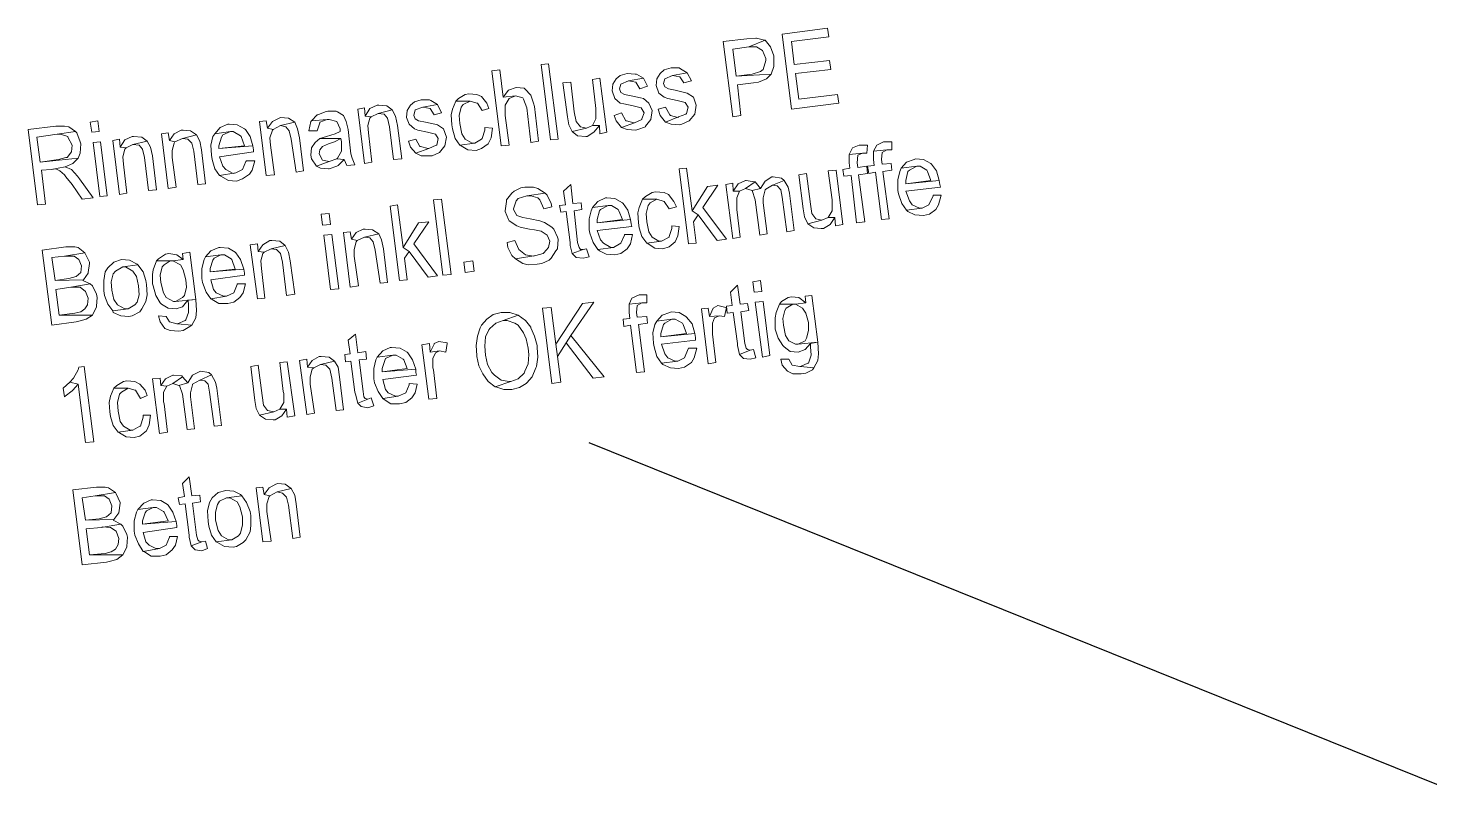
# Model space of a CAD drawing. Header units: metres. Extents: x 2713732.4 to 2713757.2, y 1226081.6 to 1226111.3.
# Drawn here: x 2713732.388 to 2713734.638, y 1226103.223 to 1226104.472 of the extents above; entities that cross this region are included whole.
import ezdxf

# ---------------------------------------------------------------- set-up
doc = ezdxf.new("R2010")
doc.units = ezdxf.units.M
doc.layers.add('einlagen_boden_erstes_og', color=7, linetype='Continuous', true_color=0x000000)

msp = doc.modelspace()

# ---------------------------------------------------------------- linework, layer by layer
at = {"layer": 'einlagen_boden_erstes_og', "color": 7, "linetype": 'Continuous', "lineweight": 25, "extrusion": (0.000477202, 0.001815, 0.999998)}
msp.add_line((2713734.7374, 1226103.2226, -0.1778), (2713733.2889, 1226103.807, -0.1781), dxfattribs=at)
at = {"layer": 'einlagen_boden_erstes_og', "color": 7, "lineweight": 0}
for points in [[(2713733.671, 1226104.4724), (2713733.5982, 1226104.4626), (2713733.6135, 1226104.342), (2713733.6895, 1226104.3518), (2713733.6873, 1226104.3659), (2713733.6254, 1226104.3583), (2713733.62, 1226104.3996), (2713733.6765, 1226104.4061), (2713733.6743, 1226104.4203), (2713733.6178, 1226104.4137), (2713733.6135, 1226104.4507), (2713733.6732, 1226104.4583)], [(2713733.5418, 1226104.455), (2713733.5037, 1226104.4507), (2713733.519, 1226104.3301), (2713733.532, 1226104.3323), (2713733.5266, 1226104.3812), (2713733.5526, 1226104.3844), (2713733.5602, 1226104.3855), (2713733.5733, 1226104.3909), (2713733.5809, 1226104.3985), (2713733.5244, 1226104.3953), (2713733.519, 1226104.4387), (2713733.545, 1226104.442), (2713733.5711, 1226104.4528), (2713733.57, 1226104.4528), (2713733.557, 1226104.4561), (2713733.5559, 1226104.4561)], [(2713733.5711, 1226104.4528), (2713733.545, 1226104.442), (2713733.557, 1226104.442), (2713733.5667, 1226104.4366), (2713733.5722, 1226104.4235), (2713733.5722, 1226104.4203), (2713733.5678, 1226104.4061), (2713733.5635, 1226104.4029), (2713733.5505, 1226104.3985), (2713733.5244, 1226104.3953), (2713733.5809, 1226104.3985), (2713733.5852, 1226104.4105), (2713733.5852, 1226104.4257), (2713733.5852, 1226104.4279), (2713733.5798, 1226104.442), (2713733.5798, 1226104.442)], [(2713733.2268, 1226104.2932), (2713733.2115, 1226104.4137), (2713733.2235, 1226104.4148), (2713733.2387, 1226104.2943), (2713733.2268, 1226104.2932)], [(2713733.1453, 1226104.4051), (2713733.1323, 1226104.404), (2713733.1475, 1226104.2834), (2713733.1605, 1226104.2845), (2713733.154, 1226104.3323), (2713733.154, 1226104.3334), (2713733.154, 1226104.3486), (2713733.1605, 1226104.3594), (2713733.1703, 1226104.3638), (2713733.1507, 1226104.3616)], [(2713733.306, 1226104.392), (2713733.2941, 1226104.3898), (2713733.2995, 1226104.3431), (2713733.2995, 1226104.341), (2713733.2995, 1226104.3268), (2713733.2941, 1226104.316), (2713733.305, 1226104.316), (2713733.306, 1226104.3029), (2713733.3169, 1226104.3051)], [(2713733.3495, 1226104.3996), (2713733.3386, 1226104.3964), (2713733.3321, 1226104.3909), (2713733.3267, 1226104.3822), (2713733.3256, 1226104.3714), (2713733.3299, 1226104.3594), (2713733.3386, 1226104.3518), (2713733.3441, 1226104.3507), (2713733.3593, 1226104.3475), (2713733.3593, 1226104.3475), (2713733.3723, 1226104.3442), (2713733.3767, 1226104.3366), (2713733.3734, 1226104.3268), (2713733.3734, 1226104.3258), (2713733.3614, 1226104.3203), (2713733.3408, 1226104.3127), (2713733.3495, 1226104.3095), (2713733.3636, 1226104.3084), (2713733.3669, 1226104.3095), (2713733.3788, 1226104.3138), (2713733.3788, 1226104.3149), (2713733.3875, 1226104.3258), (2713733.3897, 1226104.3399), (2713733.3843, 1226104.3518), (2713733.3756, 1226104.3594), (2713733.3712, 1226104.3605), (2713733.356, 1226104.3638), (2713733.3452, 1226104.3659), (2713733.3397, 1226104.3692), (2713733.3376, 1226104.3746), (2713733.3397, 1226104.3822), (2713733.3397, 1226104.3822), (2713733.3517, 1226104.3877), (2713733.3756, 1226104.392), (2713733.3647, 1226104.3985), (2713733.3625, 1226104.3985)], [(2713733.3756, 1226104.392), (2713733.3517, 1226104.3877), (2713733.3636, 1226104.3855), (2713733.3701, 1226104.3746), (2713733.3821, 1226104.379)], [(2713733.4201, 1226104.4083), (2713733.4092, 1226104.4051), (2713733.4027, 1226104.3996), (2713733.3973, 1226104.3909), (2713733.3962, 1226104.3801), (2713733.4006, 1226104.3681), (2713733.4092, 1226104.3616), (2713733.4147, 1226104.3594), (2713733.4299, 1226104.3562), (2713733.4299, 1226104.3562), (2713733.4429, 1226104.3529), (2713733.4473, 1226104.3453), (2713733.4451, 1226104.3355), (2713733.444, 1226104.3344), (2713733.4321, 1226104.3301), (2713733.4114, 1226104.3214), (2713733.4201, 1226104.3182), (2713733.4342, 1226104.3171), (2713733.4375, 1226104.3182), (2713733.4494, 1226104.3236), (2713733.4494, 1226104.3236), (2713733.4581, 1226104.3344), (2713733.4603, 1226104.3486), (2713733.4559, 1226104.3616), (2713733.4462, 1226104.3681), (2713733.4418, 1226104.3692), (2713733.4266, 1226104.3725), (2713733.4158, 1226104.3746), (2713733.4103, 1226104.3779), (2713733.4082, 1226104.3833), (2713733.4103, 1226104.3909), (2713733.4103, 1226104.3909), (2713733.4223, 1226104.3964), (2713733.4462, 1226104.4007), (2713733.4353, 1226104.4072), (2713733.4331, 1226104.4083)], [(2713733.4462, 1226104.4007), (2713733.4223, 1226104.3964), (2713733.4342, 1226104.3942), (2713733.4407, 1226104.3844), (2713733.4527, 1226104.3877)], [(2713733.1714, 1226104.3768), (2713733.1594, 1226104.3725), (2713733.1507, 1226104.3616), (2713733.1703, 1226104.3638), (2713733.1822, 1226104.3605), (2713733.1833, 1226104.3583), (2713733.1887, 1226104.3442), (2713733.1953, 1226104.2888), (2713733.2072, 1226104.291), (2713733.2007, 1226104.3464), (2713733.1996, 1226104.3518), (2713733.1953, 1226104.3649), (2713733.1855, 1226104.3746), (2713733.1844, 1226104.3757)], [(2713733.2593, 1226104.3855), (2713733.2463, 1226104.3844), (2713733.2539, 1226104.3301), (2713733.2561, 1226104.3171), (2713733.2615, 1226104.3062), (2713733.2843, 1226104.3116), (2713733.2745, 1226104.3138), (2713733.268, 1226104.3225), (2713733.268, 1226104.3225), (2713733.2648, 1226104.3377)], [(2713732.9509, 1226104.3486), (2713732.9487, 1226104.3486), (2713732.9367, 1226104.3431), (2713732.9291, 1226104.3312), (2713732.9389, 1226104.3301), (2713732.9498, 1226104.3355), (2713732.9726, 1226104.341), (2713732.9639, 1226104.3475)], [(2713733.0193, 1226104.3573), (2713733.0084, 1226104.354), (2713733.0019, 1226104.3486), (2713732.9965, 1226104.3399), (2713732.9954, 1226104.329), (2713732.9997, 1226104.3182), (2713733.0084, 1226104.3105), (2713733.0139, 1226104.3084), (2713733.0291, 1226104.3051), (2713733.0291, 1226104.3051), (2713733.0421, 1226104.3019), (2713733.0464, 1226104.2953), (2713733.0443, 1226104.2845), (2713733.0432, 1226104.2845), (2713733.0312, 1226104.279), (2713733.0106, 1226104.2714), (2713733.0193, 1226104.2671), (2713733.0334, 1226104.2671), (2713733.0367, 1226104.2671), (2713733.0486, 1226104.2725), (2713733.0486, 1226104.2725), (2713733.0573, 1226104.2834), (2713733.0595, 1226104.2975), (2713733.0551, 1226104.3105), (2713733.0454, 1226104.3171), (2713733.041, 1226104.3182), (2713733.0258, 1226104.3214), (2713733.0149, 1226104.3236), (2713733.0095, 1226104.3268), (2713733.0073, 1226104.3323), (2713733.0095, 1226104.341), (2713733.0095, 1226104.341), (2713733.0215, 1226104.3453), (2713733.0454, 1226104.3497), (2713733.0345, 1226104.3562), (2713733.0323, 1226104.3573)], [(2713733.0454, 1226104.3497), (2713733.0215, 1226104.3453), (2713733.0334, 1226104.3431), (2713733.0399, 1226104.3334), (2713733.0519, 1226104.3366)], [(2713733.0747, 1226104.3551), (2713733.0693, 1226104.342), (2713733.0671, 1226104.3334), (2713733.0682, 1226104.3171), (2713733.0693, 1226104.3105), (2713733.0736, 1226104.2953), (2713733.0812, 1226104.2845), (2713733.1051, 1226104.2877), (2713733.1008, 1226104.2877), (2713733.0899, 1226104.2943), (2713733.0845, 1226104.3029), (2713733.0812, 1226104.3192), (2713733.0801, 1226104.3323), (2713733.0834, 1226104.3453), (2713733.0866, 1226104.3497), (2713733.0975, 1226104.3551)], [(2713733.0953, 1226104.367), (2713733.0899, 1226104.3659), (2713733.079, 1226104.3594), (2713733.0747, 1226104.3551), (2713733.0975, 1226104.3551), (2713733.1084, 1226104.3518), (2713733.1094, 1226104.3518), (2713733.117, 1226104.3399), (2713733.1279, 1226104.3431), (2713733.1246, 1226104.3518), (2713733.116, 1226104.3627), (2713733.1084, 1226104.3659)], [(2713732.7933, 1226104.329), (2713732.7912, 1226104.3279), (2713732.7803, 1226104.3225), (2713732.7727, 1226104.3116), (2713732.7814, 1226104.3095), (2713732.7933, 1226104.316), (2713732.8162, 1226104.3214), (2713732.8064, 1226104.3279)], [(2713732.8433, 1226104.3236), (2713732.8422, 1226104.3225), (2713732.839, 1226104.3073), (2713732.852, 1226104.3073), (2713732.852, 1226104.3073), (2713732.8563, 1226104.3203), (2713732.8563, 1226104.3214), (2713732.8683, 1226104.3258)], [(2713732.8694, 1226104.3388), (2713732.865, 1226104.3377), (2713732.8531, 1226104.3334), (2713732.852, 1226104.3334), (2713732.8433, 1226104.3236), (2713732.8683, 1226104.3258), (2713732.8716, 1226104.3258), (2713732.8835, 1226104.3225), (2713732.8889, 1226104.3105), (2713732.8889, 1226104.3062), (2713732.8813, 1226104.3029), (2713732.8672, 1226104.2986), (2713732.8563, 1226104.2953), (2713732.89, 1226104.2953), (2713732.8911, 1226104.2899), (2713732.8911, 1226104.2747), (2713732.8846, 1226104.2638), (2713732.8835, 1226104.2628), (2713732.8955, 1226104.2617), (2713732.8998, 1226104.2519), (2713732.9128, 1226104.253), (2713732.9085, 1226104.2638), (2713732.9063, 1226104.2704), (2713732.9041, 1226104.2899), (2713732.902, 1226104.3095), (2713732.8987, 1226104.3225), (2713732.8944, 1226104.3323), (2713732.8846, 1226104.3377), (2713732.8824, 1226104.3388)], [(2713732.928, 1226104.3442), (2713732.9172, 1226104.342), (2713732.928, 1226104.2552), (2713732.94, 1226104.2573), (2713732.9346, 1226104.304), (2713732.9335, 1226104.316), (2713732.9367, 1226104.3279), (2713732.9389, 1226104.3301), (2713732.9291, 1226104.3312)], [(2713732.9726, 1226104.341), (2713732.9498, 1226104.3355), (2713732.9595, 1226104.3344), (2713732.965, 1226104.3279), (2713732.9682, 1226104.3138), (2713732.9747, 1226104.2617), (2713732.9878, 1226104.2628), (2713732.9813, 1226104.316), (2713732.978, 1226104.3312)], [(2713733.3408, 1226104.3366), (2713733.3289, 1226104.3323), (2713733.3321, 1226104.3236), (2713733.3408, 1226104.3127), (2713733.3614, 1226104.3203), (2713733.3604, 1226104.3203), (2713733.3484, 1226104.3236), (2713733.3473, 1226104.3236)], [(2713733.4114, 1226104.3453), (2713733.3995, 1226104.342), (2713733.4027, 1226104.3323), (2713733.4114, 1226104.3214), (2713733.4321, 1226104.3301), (2713733.431, 1226104.329), (2713733.419, 1226104.3323), (2713733.4179, 1226104.3334)], [(2713732.4327, 1226104.3149), (2713732.3882, 1226104.3095), (2713732.4034, 1226104.1889), (2713732.4164, 1226104.19), (2713732.4099, 1226104.2443), (2713732.4251, 1226104.2454), (2713732.4479, 1226104.2497), (2713732.4599, 1226104.2552), (2713732.4686, 1226104.2638), (2713732.4077, 1226104.2573), (2713732.4023, 1226104.2975), (2713732.4349, 1226104.3019), (2713732.4642, 1226104.3062), (2713732.4534, 1226104.3138), (2713732.4468, 1226104.3149)], [(2713732.4642, 1226104.3062), (2713732.4349, 1226104.3019), (2713732.4403, 1226104.3019), (2713732.4523, 1226104.2986), (2713732.4523, 1226104.2975), (2713732.4588, 1226104.2845), (2713732.4577, 1226104.2736), (2713732.4512, 1226104.2649), (2713732.449, 1226104.2649), (2713732.4371, 1226104.2617), (2713732.4077, 1226104.2573), (2713732.4686, 1226104.2638), (2713732.4718, 1226104.2714), (2713732.4729, 1226104.2867), (2713732.4718, 1226104.2899), (2713732.4664, 1226104.304)], [(2713732.5001, 1226104.3236), (2713732.4881, 1226104.3214), (2713732.4903, 1226104.3051), (2713732.5022, 1226104.3062)], [(2713732.613, 1226104.304), (2713732.6022, 1226104.3029), (2713732.613, 1226104.215), (2713732.6261, 1226104.2171), (2713732.6195, 1226104.2649), (2713732.6195, 1226104.2758), (2713732.6228, 1226104.2877), (2713732.6239, 1226104.2899), (2713732.6152, 1226104.2921)], [(2713732.6369, 1226104.3084), (2713732.6337, 1226104.3084), (2713732.6228, 1226104.3029), (2713732.6152, 1226104.2921), (2713732.6239, 1226104.2899), (2713732.6358, 1226104.2953), (2713732.6587, 1226104.3008), (2713732.6489, 1226104.3073)], [(2713732.688, 1226104.3029), (2713732.6847, 1226104.2986), (2713732.6815, 1226104.2845), (2713732.6826, 1226104.2682), (2713732.6836, 1226104.2617), (2713732.688, 1226104.2465), (2713732.6956, 1226104.2356), (2713732.7217, 1226104.2399), (2713732.7173, 1226104.2389), (2713732.7054, 1226104.2454), (2713732.701, 1226104.2508), (2713732.6956, 1226104.266), (2713732.7499, 1226104.2736), (2713732.7499, 1226104.2769), (2713732.7488, 1226104.2834), (2713732.6945, 1226104.279), (2713732.6945, 1226104.2834), (2713732.6988, 1226104.2975), (2713732.701, 1226104.3008), (2713732.713, 1226104.3062)], [(2713732.7108, 1226104.3182), (2713732.7086, 1226104.3182), (2713732.6967, 1226104.3127), (2713732.688, 1226104.3029), (2713732.713, 1226104.3062), (2713732.7173, 1226104.3062), (2713732.7293, 1226104.2997), (2713732.7303, 1226104.2986), (2713732.7358, 1226104.2834), (2713732.6945, 1226104.279), (2713732.7488, 1226104.2834), (2713732.7445, 1226104.2986), (2713732.7369, 1226104.3095), (2713732.7358, 1226104.3105), (2713732.7238, 1226104.3171)], [(2713732.7705, 1226104.3236), (2713732.7597, 1226104.3225), (2713732.7705, 1226104.2356), (2713732.7836, 1226104.2367), (2713732.7771, 1226104.2845), (2713732.776, 1226104.2964), (2713732.7803, 1226104.3084), (2713732.7814, 1226104.3095), (2713732.7727, 1226104.3116)], [(2713732.8162, 1226104.3214), (2713732.7933, 1226104.316), (2713732.802, 1226104.3138), (2713732.8075, 1226104.3073), (2713732.8107, 1226104.2943), (2713732.8183, 1226104.241), (2713732.8303, 1226104.2432), (2713732.8238, 1226104.2964), (2713732.8205, 1226104.3105)], [(2713733.1214, 1226104.3127), (2713733.1214, 1226104.3084), (2713733.117, 1226104.2953), (2713733.116, 1226104.2943), (2713733.1051, 1226104.2877), (2713733.0812, 1226104.2845), (2713733.0834, 1226104.2834), (2713733.0942, 1226104.2769), (2713733.1073, 1226104.2758), (2713733.116, 1226104.279), (2713733.1268, 1226104.2867), (2713733.1312, 1226104.2964), (2713733.1333, 1226104.3116)], [(2713733.2941, 1226104.316), (2713733.2843, 1226104.3116), (2713733.2615, 1226104.3062), (2713733.2702, 1226104.2997), (2713733.2832, 1226104.2986), (2713733.2854, 1226104.2986), (2713733.2963, 1226104.3051), (2713733.305, 1226104.316)], [(2713732.5044, 1226104.2899), (2713732.4925, 1226104.2888), (2713732.5033, 1226104.2019), (2713732.5153, 1226104.203)], [(2713732.5348, 1226104.2943), (2713732.524, 1226104.2921), (2713732.5348, 1226104.2052), (2713732.5468, 1226104.2074), (2713732.5413, 1226104.2541), (2713732.5403, 1226104.266), (2713732.5435, 1226104.278), (2713732.5457, 1226104.2801), (2713732.5359, 1226104.2812)], [(2713732.5576, 1226104.2986), (2713732.5555, 1226104.2986), (2713732.5435, 1226104.2932), (2713732.5359, 1226104.2812), (2713732.5457, 1226104.2801), (2713732.5565, 1226104.2856), (2713732.5794, 1226104.291), (2713732.5707, 1226104.2975)], [(2713732.5794, 1226104.291), (2713732.5565, 1226104.2856), (2713732.5663, 1226104.2845), (2713732.5718, 1226104.278), (2713732.575, 1226104.2649), (2713732.5815, 1226104.2117), (2713732.5946, 1226104.2128), (2713732.588, 1226104.2671), (2713732.5848, 1226104.2812)], [(2713732.6587, 1226104.3008), (2713732.6358, 1226104.2953), (2713732.6445, 1226104.2943), (2713732.651, 1226104.2877), (2713732.6543, 1226104.2747), (2713732.6608, 1226104.2215), (2713732.6728, 1226104.2226), (2713732.6663, 1226104.2769), (2713732.6641, 1226104.291)], [(2713732.8563, 1226104.2953), (2713732.8487, 1226104.2888), (2713732.8433, 1226104.2801), (2713732.8422, 1226104.2682), (2713732.8433, 1226104.2628), (2713732.8509, 1226104.2508), (2713732.8716, 1226104.2584), (2713732.8607, 1226104.2606), (2713732.8553, 1226104.2704), (2713732.8563, 1226104.2769), (2713732.8607, 1226104.2823), (2713732.8705, 1226104.2867), (2713732.8802, 1226104.2899), (2713732.89, 1226104.2953)], [(2713733.0106, 1226104.2943), (2713732.9986, 1226104.291), (2713733.0019, 1226104.2812), (2713733.0106, 1226104.2714), (2713733.0312, 1226104.279), (2713733.0301, 1226104.279), (2713733.0182, 1226104.2823), (2713733.0171, 1226104.2823)], [(2713733.7232, 1226104.2845), (2713733.7221, 1226104.2845), (2713733.7112, 1226104.2801), (2713733.7058, 1226104.2693), (2713733.7275, 1226104.2714), (2713733.734, 1226104.2714), (2713733.7351, 1226104.2845)], [(2713733.7623, 1226104.2899), (2713733.7612, 1226104.2899), (2713733.7503, 1226104.2845), (2713733.7449, 1226104.2747), (2713733.7666, 1226104.2769), (2713733.7742, 1226104.2769), (2713733.7742, 1226104.2899)], [(2713732.739, 1226104.2595), (2713732.7379, 1226104.2584), (2713732.7325, 1226104.2454), (2713732.7217, 1226104.2399), (2713732.6956, 1226104.2356), (2713732.6978, 1226104.2345), (2713732.7097, 1226104.228), (2713732.7227, 1226104.2269), (2713732.7325, 1226104.2302), (2713732.7434, 1226104.2378), (2713732.7477, 1226104.2443), (2713732.7521, 1226104.2595)], [(2713732.8835, 1226104.2628), (2713732.8716, 1226104.2584), (2713732.8509, 1226104.2508), (2713732.8574, 1226104.2475), (2713732.8705, 1226104.2465), (2713732.8716, 1226104.2465), (2713732.8835, 1226104.2508), (2713732.8857, 1226104.2519), (2713732.8955, 1226104.2617)], [(2713733.7058, 1226104.2693), (2713733.7058, 1226104.2562), (2713733.7069, 1226104.2475), (2713733.696, 1226104.2454), (2713733.6971, 1226104.2345), (2713733.709, 1226104.2356), (2713733.7177, 1226104.1596), (2713733.7308, 1226104.1617), (2713733.721, 1226104.2367), (2713733.7351, 1226104.2389), (2713733.734, 1226104.2508), (2713733.7199, 1226104.2486), (2713733.7188, 1226104.2562), (2713733.7199, 1226104.2682), (2713733.7275, 1226104.2714)], [(2713733.7449, 1226104.2747), (2713733.7449, 1226104.2617), (2713733.746, 1226104.2519), (2713733.7351, 1226104.2508), (2713733.7373, 1226104.2389), (2713733.7481, 1226104.241), (2713733.7579, 1226104.165), (2713733.7699, 1226104.1661), (2713733.7601, 1226104.2421), (2713733.7742, 1226104.2443), (2713733.7731, 1226104.2552), (2713733.759, 1226104.2541), (2713733.7579, 1226104.2617), (2713733.759, 1226104.2725), (2713733.7666, 1226104.2769)], [(2713733.8122, 1226104.2628), (2713733.8101, 1226104.2617), (2713733.7981, 1226104.2573), (2713733.7894, 1226104.2475), (2713733.8144, 1226104.2508), (2713733.8198, 1226104.2508), (2713733.8307, 1226104.2443), (2713733.8318, 1226104.2421), (2713733.8372, 1226104.228), (2713733.797, 1226104.2226), (2713733.8503, 1226104.228), (2713733.8459, 1226104.2432), (2713733.8383, 1226104.2541), (2713733.8372, 1226104.2552), (2713733.8253, 1226104.2617)], [(2713732.4479, 1226104.2497), (2713732.4251, 1226104.2454), (2713732.4327, 1226104.2465), (2713732.4392, 1226104.2432), (2713732.4468, 1226104.2367), (2713732.449, 1226104.2334), (2713732.4588, 1226104.2215), (2713732.4751, 1226104.1976), (2713732.4925, 1226104.1998), (2713732.4707, 1226104.2302), (2713732.4675, 1226104.2345), (2713732.4577, 1226104.2454)], [(2713733.4451, 1226104.2475), (2713733.4331, 1226104.2465), (2713733.4483, 1226104.1259), (2713733.4603, 1226104.127), (2713733.4559, 1226104.1617), (2713733.4636, 1226104.1726), (2713733.4538, 1226104.1791)], [(2713733.6374, 1226104.2389), (2713733.6254, 1226104.2367), (2713733.6319, 1226104.1824), (2713733.6341, 1226104.1693), (2713733.6395, 1226104.1585), (2713733.6623, 1226104.1639), (2713733.6526, 1226104.1661), (2713733.646, 1226104.1748), (2713733.646, 1226104.1748), (2713733.6439, 1226104.19)], [(2713733.6851, 1226104.2443), (2713733.6721, 1226104.2432), (2713733.6786, 1226104.1965), (2713733.6786, 1226104.1932), (2713733.6786, 1226104.1791), (2713733.6721, 1226104.1683), (2713733.683, 1226104.1683), (2713733.6841, 1226104.1552), (2713733.696, 1226104.1574)], [(2713733.7894, 1226104.2475), (2713733.7873, 1226104.2421), (2713733.784, 1226104.2291), (2713733.784, 1226104.2117), (2713733.7851, 1226104.2063), (2713733.7905, 1226104.1911), (2713733.7981, 1226104.1802), (2713733.8231, 1226104.1835), (2713733.8188, 1226104.1835), (2713733.8068, 1226104.1889), (2713733.8025, 1226104.1954), (2713733.797, 1226104.2106), (2713733.8524, 1226104.2171), (2713733.8513, 1226104.2215), (2713733.8503, 1226104.228), (2713733.797, 1226104.2226), (2713733.797, 1226104.228), (2713733.8003, 1226104.2421), (2713733.8025, 1226104.2443), (2713733.8144, 1226104.2508)], [(2713733.1855, 1226104.2171), (2713733.179, 1226104.216), (2713733.1681, 1226104.2106), (2713733.1648, 1226104.2074), (2713733.1561, 1226104.1965), (2713733.1561, 1226104.1943), (2713733.154, 1226104.1791), (2713733.154, 1226104.178), (2713733.1594, 1226104.165), (2713733.1605, 1226104.1628), (2713733.1724, 1226104.1552), (2713733.1779, 1226104.153), (2713733.1931, 1226104.1498), (2713733.2007, 1226104.1487), (2713733.2115, 1226104.1465), (2713733.2213, 1226104.14), (2713733.2257, 1226104.1302), (2713733.2235, 1226104.1205), (2713733.2159, 1226104.1118), (2713733.2148, 1226104.1107), (2713733.2029, 1226104.1074), (2713733.1703, 1226104.102), (2713733.1822, 1226104.0944), (2713733.1909, 1226104.0922), (2713733.205, 1226104.0933), (2713733.2126, 1226104.0944), (2713733.2246, 1226104.0998), (2713733.2278, 1226104.1031), (2713733.2354, 1226104.115), (2713733.2376, 1226104.1183), (2713733.2387, 1226104.1335), (2713733.2376, 1226104.1368), (2713733.2322, 1226104.1498), (2713733.2289, 1226104.153), (2713733.217, 1226104.1606), (2713733.2094, 1226104.1628), (2713733.1942, 1226104.1661), (2713733.1822, 1226104.1683), (2713733.1724, 1226104.1715), (2713733.167, 1226104.1813), (2713733.167, 1226104.1824), (2713733.1714, 1226104.1954), (2713733.1746, 1226104.1987), (2713733.1887, 1226104.203), (2713733.2181, 1226104.2074), (2713733.2061, 1226104.215), (2713733.1996, 1226104.2171)], [(2713733.2593, 1226104.2215), (2713733.2474, 1226104.2106), (2713733.2507, 1226104.1889), (2713733.2409, 1226104.1878), (2713733.243, 1226104.1769), (2713733.2517, 1226104.178), (2713733.2583, 1226104.1281), (2713733.2583, 1226104.1237), (2713733.2615, 1226104.1107), (2713733.2789, 1226104.1172), (2713733.2745, 1226104.1172), (2713733.2724, 1226104.1205), (2713733.2702, 1226104.1281), (2713733.2648, 1226104.1791), (2713733.2767, 1226104.1813), (2713733.2756, 1226104.1921), (2713733.2626, 1226104.1911)], [(2713733.4951, 1226104.2204), (2713733.4788, 1226104.2182), (2713733.4538, 1226104.1791), (2713733.4636, 1226104.1726), (2713733.494, 1226104.1313), (2713733.5092, 1226104.1335), (2713733.4712, 1226104.1845)], [(2713733.519, 1226104.2236), (2713733.5081, 1226104.2215), (2713733.519, 1226104.1346), (2713733.5309, 1226104.1368), (2713733.5255, 1226104.1813), (2713733.5255, 1226104.1845), (2713733.5255, 1226104.1998), (2713733.5298, 1226104.2106), (2713733.52, 1226104.2106)], [(2713733.5407, 1226104.228), (2713733.5396, 1226104.228), (2713733.5276, 1226104.2226), (2713733.52, 1226104.2106), (2713733.5298, 1226104.2106), (2713733.5396, 1226104.215), (2713733.5548, 1226104.2258), (2713733.5537, 1226104.2258)], [(2713733.5548, 1226104.2258), (2713733.5396, 1226104.215), (2713733.5505, 1226104.2117), (2713733.5635, 1226104.215)], [(2713733.5841, 1226104.2334), (2713733.582, 1226104.2334), (2713733.5711, 1226104.2269), (2713733.5635, 1226104.215), (2713733.5505, 1226104.2117), (2713733.5505, 1226104.2117), (2713733.5548, 1226104.1965), (2713733.5624, 1226104.14), (2713733.5743, 1226104.1422), (2713733.5678, 1226104.1921), (2713733.5678, 1226104.1998), (2713733.5711, 1226104.2128), (2713733.5722, 1226104.2139), (2713733.583, 1226104.2204), (2713733.6015, 1226104.228), (2713733.5972, 1226104.2313)], [(2713733.6015, 1226104.228), (2713733.583, 1226104.2204), (2713733.5906, 1226104.2193), (2713733.5961, 1226104.2128), (2713733.5982, 1226104.2008), (2713733.6058, 1226104.1454), (2713733.6178, 1226104.1476), (2713733.6102, 1226104.2074), (2713733.608, 1226104.2171)], [(2713732.9813, 1226104.1889), (2713732.9693, 1226104.1867), (2713732.9845, 1226104.0672), (2713732.9965, 1226104.0683), (2713732.9921, 1226104.1031), (2713732.9997, 1226104.1139), (2713732.99, 1226104.1205)], [(2713733.054, 1226104.0759), (2713733.0388, 1226104.1965), (2713733.0519, 1226104.1976), (2713733.0671, 1226104.077), (2713733.054, 1226104.0759)], [(2713733.2181, 1226104.2074), (2713733.1887, 1226104.203), (2713733.1953, 1226104.203), (2713733.2061, 1226104.1998), (2713733.2094, 1226104.1965), (2713733.2159, 1226104.1824), (2713733.2289, 1226104.1856), (2713733.2278, 1226104.1911), (2713733.2213, 1226104.2041)], [(2713733.3169, 1226104.1998), (2713733.3147, 1226104.1998), (2713733.3028, 1226104.1943), (2713733.2941, 1226104.1845), (2713733.3191, 1226104.1878), (2713733.3245, 1226104.1878), (2713733.3354, 1226104.1813), (2713733.3365, 1226104.1791), (2713733.3419, 1226104.165), (2713733.3017, 1226104.1596), (2713733.3549, 1226104.165), (2713733.3506, 1226104.1802), (2713733.343, 1226104.1911), (2713733.3419, 1226104.1921), (2713733.3299, 1226104.1987)], [(2713733.3745, 1226104.1976), (2713733.3691, 1226104.1845), (2713733.3669, 1226104.1759), (2713733.368, 1226104.1596), (2713733.3691, 1226104.152), (2713733.3734, 1226104.1378), (2713733.381, 1226104.127), (2713733.4049, 1226104.1302), (2713733.4006, 1226104.1302), (2713733.3897, 1226104.1368), (2713733.3843, 1226104.1454), (2713733.381, 1226104.1617), (2713733.3799, 1226104.1748), (2713733.3832, 1226104.1878), (2713733.3864, 1226104.1921), (2713733.3973, 1226104.1976)], [(2713733.3951, 1226104.2095), (2713733.3897, 1226104.2084), (2713733.3788, 1226104.2019), (2713733.3745, 1226104.1976), (2713733.3973, 1226104.1976), (2713733.4092, 1226104.1943), (2713733.4092, 1226104.1943), (2713733.4168, 1226104.1824), (2713733.4288, 1226104.1856), (2713733.4244, 1226104.1943), (2713733.4158, 1226104.2052), (2713733.4092, 1226104.2084)], [(2713733.8405, 1226104.2041), (2713733.8405, 1226104.203), (2713733.834, 1226104.1889), (2713733.8231, 1226104.1835), (2713733.7981, 1226104.1802), (2713733.8003, 1226104.178), (2713733.8111, 1226104.1726), (2713733.8253, 1226104.1715), (2713733.835, 1226104.1737), (2713733.8448, 1226104.1813), (2713733.8492, 1226104.1889), (2713733.8535, 1226104.2041)], [(2713732.8716, 1226104.1748), (2713732.8585, 1226104.1737), (2713732.8607, 1226104.1563), (2713732.8737, 1226104.1574)], [(2713733.2941, 1226104.1845), (2713733.2919, 1226104.1791), (2713733.2887, 1226104.1661), (2713733.2887, 1226104.1487), (2713733.2898, 1226104.1433), (2713733.2952, 1226104.1281), (2713733.3028, 1226104.1172), (2713733.3278, 1226104.1205), (2713733.3234, 1226104.1205), (2713733.3115, 1226104.127), (2713733.3071, 1226104.1324), (2713733.3017, 1226104.1476), (2713733.3571, 1226104.1541), (2713733.356, 1226104.1585), (2713733.3549, 1226104.165), (2713733.3017, 1226104.1596), (2713733.3017, 1226104.165), (2713733.305, 1226104.1791), (2713733.3071, 1226104.1813), (2713733.3191, 1226104.1878)], [(2713733.6721, 1226104.1683), (2713733.6623, 1226104.1639), (2713733.6395, 1226104.1585), (2713733.6493, 1226104.152), (2713733.6612, 1226104.1509), (2713733.6645, 1226104.1509), (2713733.6754, 1226104.1574), (2713733.683, 1226104.1683)], [(2713732.9052, 1226104.1454), (2713732.8944, 1226104.1444), (2713732.9052, 1226104.0564), (2713732.9183, 1226104.0585), (2713732.9117, 1226104.1063), (2713732.9117, 1226104.1172), (2713732.915, 1226104.1291), (2713732.9161, 1226104.1313), (2713732.9074, 1226104.1335)], [(2713732.9291, 1226104.1498), (2713732.9259, 1226104.1498), (2713732.915, 1226104.1444), (2713732.9074, 1226104.1335), (2713732.9161, 1226104.1313), (2713732.928, 1226104.1368), (2713732.9509, 1226104.1422), (2713732.9411, 1226104.1487)], [(2713733.0312, 1226104.1617), (2713733.0149, 1226104.1596), (2713732.99, 1226104.1205), (2713732.9997, 1226104.1139), (2713733.0301, 1226104.0727), (2713733.0454, 1226104.0748), (2713733.0073, 1226104.1259)], [(2713733.4212, 1226104.1552), (2713733.4212, 1226104.1509), (2713733.4168, 1226104.1378), (2713733.4168, 1226104.1368), (2713733.4049, 1226104.1302), (2713733.381, 1226104.127), (2713733.3832, 1226104.1259), (2713733.394, 1226104.1194), (2713733.4071, 1226104.1183), (2713733.4168, 1226104.1215), (2713733.4266, 1226104.1291), (2713733.431, 1226104.1389), (2713733.4331, 1226104.1541)], [(2713732.449, 1226104.1215), (2713732.411, 1226104.1161), (2713732.4262, 1226103.9955), (2713732.4653, 1226104.001), (2713732.4696, 1226104.0021), (2713732.4816, 1226104.0053), (2713732.4914, 1226104.0118), (2713732.4381, 1226104.0118), (2713732.4327, 1226104.0531), (2713732.4566, 1226104.0564), (2713732.4881, 1226104.0618), (2713732.4762, 1226104.0672), (2713732.4773, 1226104.0683), (2713732.4316, 1226104.0672), (2713732.4262, 1226104.1042), (2713732.4468, 1226104.1063), (2713732.4794, 1226104.1118), (2713732.4686, 1226104.1205), (2713732.4631, 1226104.1215)], [(2713732.7564, 1226104.1259), (2713732.7445, 1226104.1248), (2713732.7564, 1226104.0379), (2713732.7684, 1226104.039), (2713732.7629, 1226104.0868), (2713732.7618, 1226104.0987), (2713732.7651, 1226104.1107), (2713732.7673, 1226104.1129), (2713732.7575, 1226104.1139)], [(2713732.7792, 1226104.1313), (2713732.776, 1226104.1313), (2713732.7651, 1226104.1248), (2713732.7575, 1226104.1139), (2713732.7673, 1226104.1129), (2713732.7781, 1226104.1183), (2713732.801, 1226104.1237), (2713732.7923, 1226104.1302)], [(2713732.801, 1226104.1237), (2713732.7781, 1226104.1183), (2713732.7868, 1226104.1172), (2713732.7933, 1226104.1107), (2713732.7966, 1226104.0966), (2713732.8031, 1226104.0433), (2713732.8162, 1226104.0455), (2713732.8086, 1226104.0987), (2713732.8064, 1226104.1129)], [(2713732.8759, 1226104.1411), (2713732.8629, 1226104.14), (2713732.8737, 1226104.0531), (2713732.8868, 1226104.0542)], [(2713732.9509, 1226104.1422), (2713732.928, 1226104.1368), (2713732.9367, 1226104.1357), (2713732.9422, 1226104.1291), (2713732.9454, 1226104.1161), (2713732.953, 1226104.0629), (2713732.965, 1226104.064), (2713732.9585, 1226104.1183), (2713732.9552, 1226104.1324)], [(2713733.1692, 1226104.1313), (2713733.1572, 1226104.1281), (2713733.1583, 1226104.1205), (2713733.1648, 1226104.1074), (2713733.1703, 1226104.102), (2713733.2029, 1226104.1074), (2713733.1996, 1226104.1063), (2713733.1866, 1226104.1085), (2713733.1866, 1226104.1085), (2713733.1757, 1226104.1172), (2713733.1757, 1226104.1172)], [(2713733.3452, 1226104.1411), (2713733.3452, 1226104.14), (2713733.3397, 1226104.127), (2713733.3278, 1226104.1205), (2713733.3028, 1226104.1172), (2713733.305, 1226104.115), (2713733.3158, 1226104.1096), (2713733.3299, 1226104.1085), (2713733.3397, 1226104.1107), (2713733.3495, 1226104.1183), (2713733.3549, 1226104.1259), (2713733.3582, 1226104.1411)], [(2713732.4794, 1226104.1118), (2713732.4468, 1226104.1063), (2713732.4501, 1226104.1063), (2713732.462, 1226104.1063), (2713732.4696, 1226104.1009), (2713732.474, 1226104.0911), (2713732.4729, 1226104.0803), (2713732.4653, 1226104.0737), (2713732.4534, 1226104.0705), (2713732.4316, 1226104.0672), (2713732.4773, 1226104.0683), (2713732.4849, 1226104.0792), (2713732.4849, 1226104.0803), (2713732.487, 1226104.0944), (2713732.487, 1226104.0966), (2713732.4805, 1226104.1096)], [(2713732.5381, 1226104.1009), (2713732.5261, 1226104.0966), (2713732.5164, 1226104.0879), (2713732.512, 1226104.0814), (2713732.5098, 1226104.0672), (2713732.5098, 1226104.0509), (2713732.5109, 1226104.0433), (2713732.5164, 1226104.0292), (2713732.524, 1226104.0184), (2713732.5489, 1226104.0216), (2713732.5435, 1226104.0216), (2713732.5316, 1226104.0281), (2713732.5261, 1226104.0368), (2713732.5229, 1226104.052), (2713732.5218, 1226104.0651), (2713732.525, 1226104.0781), (2713732.5283, 1226104.0824), (2713732.5403, 1226104.089), (2713732.5642, 1226104.0922), (2713732.5631, 1226104.0933), (2713732.5511, 1226104.0998)], [(2713732.5946, 1226104.0987), (2713732.5891, 1226104.0846), (2713732.588, 1226104.077), (2713732.588, 1226104.0618), (2713732.5891, 1226104.0585), (2713732.5935, 1226104.0433), (2713732.6, 1226104.0314), (2713732.6022, 1226104.0292), (2713732.613, 1226104.0227), (2713732.6261, 1226104.0216), (2713732.6358, 1226104.0249), (2713732.6445, 1226104.0357), (2713732.6576, 1226104.0368), (2713732.625, 1226104.0336), (2713732.6217, 1226104.0336), (2713732.6098, 1226104.0401), (2713732.6054, 1226104.0477), (2713732.6011, 1226104.064), (2713732.6, 1226104.0759), (2713732.6033, 1226104.089), (2713732.6065, 1226104.0922), (2713732.6163, 1226104.0987)], [(2713732.6141, 1226104.1107), (2713732.6087, 1226104.1096), (2713732.5978, 1226104.102), (2713732.5946, 1226104.0987), (2713732.6163, 1226104.0987), (2713732.6206, 1226104.0987), (2713732.6369, 1226104.1009), (2713732.6272, 1226104.1085)], [(2713732.6478, 1226104.1129), (2713732.6358, 1226104.1107), (2713732.6369, 1226104.1009), (2713732.6206, 1226104.0987), (2713732.6326, 1226104.0922), (2713732.6369, 1226104.0846), (2713732.6413, 1226104.0683), (2713732.6424, 1226104.0564), (2713732.6391, 1226104.0433), (2713732.6358, 1226104.0401), (2713732.625, 1226104.0336), (2713732.6576, 1226104.0368)], [(2713732.6728, 1226104.1052), (2713732.6706, 1226104.1009), (2713732.6673, 1226104.0868), (2713732.6673, 1226104.0705), (2713732.6684, 1226104.064), (2713732.6739, 1226104.0488), (2713732.6815, 1226104.0379), (2713732.7064, 1226104.0422), (2713732.7021, 1226104.0422), (2713732.6902, 1226104.0477), (2713732.6858, 1226104.0531), (2713732.6815, 1226104.0683), (2713732.7358, 1226104.0759), (2713732.7358, 1226104.0792), (2713732.7347, 1226104.0857), (2713732.6804, 1226104.0814), (2713732.6804, 1226104.0868), (2713732.6847, 1226104.0998), (2713732.6869, 1226104.1031), (2713732.6978, 1226104.1085)], [(2713732.6967, 1226104.1205), (2713732.6945, 1226104.1205), (2713732.6815, 1226104.115), (2713732.6728, 1226104.1052), (2713732.6978, 1226104.1085), (2713732.7032, 1226104.1085), (2713732.7141, 1226104.102), (2713732.7151, 1226104.1009), (2713732.7206, 1226104.0857), (2713732.6804, 1226104.0814), (2713732.7347, 1226104.0857), (2713732.7293, 1226104.1009), (2713732.7217, 1226104.1118), (2713732.7206, 1226104.1129), (2713732.7097, 1226104.1194)], [(2713733.0899, 1226104.0803), (2713733.0877, 1226104.0966), (2713733.1018, 1226104.0987), (2713733.104, 1226104.0824), (2713733.0899, 1226104.0803)], [(2713733.2843, 1226104.1183), (2713733.2789, 1226104.1172), (2713733.2615, 1226104.1107), (2713733.268, 1226104.1042), (2713733.2789, 1226104.1031), (2713733.2887, 1226104.1052)], [(2713732.5642, 1226104.0922), (2713732.5403, 1226104.089), (2713732.5446, 1226104.089), (2713732.5565, 1226104.0824), (2713732.562, 1226104.0737), (2713732.5652, 1226104.0585), (2713732.5663, 1226104.0444), (2713732.5631, 1226104.0325), (2713732.5598, 1226104.0281), (2713732.5489, 1226104.0216), (2713732.524, 1226104.0184), (2713732.525, 1226104.0162), (2713732.537, 1226104.0107), (2713732.55, 1226104.0097), (2713732.5555, 1226104.0107), (2713732.5674, 1226104.0173), (2713732.5707, 1226104.0216), (2713732.5772, 1226104.0336), (2713732.5794, 1226104.0444), (2713732.5783, 1226104.0607), (2713732.5772, 1226104.0672), (2713732.5728, 1226104.0814)], [(2713732.4881, 1226104.0618), (2713732.4566, 1226104.0564), (2713732.4588, 1226104.0564), (2713732.4718, 1226104.0564), (2713732.4805, 1226104.0499), (2713732.4849, 1226104.039), (2713732.4838, 1226104.0281), (2713732.4794, 1226104.0216), (2713732.4729, 1226104.0173), (2713732.4631, 1226104.0151), (2713732.4381, 1226104.0118), (2713732.4914, 1226104.0118), (2713732.4979, 1226104.0249), (2713732.4979, 1226104.026), (2713732.499, 1226104.0401), (2713732.4979, 1226104.0455), (2713732.4914, 1226104.0585)], [(2713732.7238, 1226104.0618), (2713732.7238, 1226104.0607), (2713732.7184, 1226104.0477), (2713732.7064, 1226104.0422), (2713732.6815, 1226104.0379), (2713732.6836, 1226104.0368), (2713732.6945, 1226104.0303), (2713732.7086, 1226104.0303), (2713732.7184, 1226104.0325), (2713732.7282, 1226104.0401), (2713732.7336, 1226104.0477), (2713732.7369, 1226104.0618)], [(2713733.5266, 1226104.0596), (2713733.5157, 1226104.0488), (2713733.5179, 1226104.027), (2713733.5092, 1226104.026), (2713733.5103, 1226104.0151), (2713733.52, 1226104.0162), (2713733.5266, 1226103.9662), (2713733.5266, 1226103.963), (2713733.5298, 1226103.9488), (2713733.5472, 1226103.9553), (2713733.5428, 1226103.9564), (2713733.5407, 1226103.9586), (2713733.5385, 1226103.9662), (2713733.532, 1226104.0173), (2713733.545, 1226104.0194), (2713733.5428, 1226104.0303), (2713733.5309, 1226104.0292)], [(2713733.5635, 1226104.0672), (2713733.5515, 1226104.0651), (2713733.5537, 1226104.0488), (2713733.5657, 1226104.0499)], [(2713732.6576, 1226104.0368), (2713732.6445, 1226104.0357), (2713732.6456, 1226104.0303), (2713732.6456, 1226104.0162), (2713732.6413, 1226104.0042), (2713732.6402, 1226104.0031), (2713732.6282, 1226103.9977), (2713732.651, 1226103.9955), (2713732.6576, 1226104.0075), (2713732.6587, 1226104.0194)], [(2713733.2963, 1226104.0325), (2713733.2778, 1226104.0303), (2713733.2354, 1226103.9651), (2713733.2376, 1226103.9456), (2713733.2517, 1226103.9673), (2713733.2593, 1226103.9792)], [(2713733.3528, 1226104.0292), (2713733.3528, 1226104.0162), (2713733.3538, 1226104.0064), (2713733.343, 1226104.0053), (2713733.3441, 1226103.9934), (2713733.3549, 1226103.9955), (2713733.3647, 1226103.9195), (2713733.3777, 1226103.9206), (2713733.368, 1226103.9966), (2713733.3821, 1226103.9988), (2713733.381, 1226104.0097), (2713733.3658, 1226104.0086), (2713733.3647, 1226104.0162), (2713733.3658, 1226104.027), (2713733.3734, 1226104.0314)], [(2713733.3701, 1226104.0444), (2713733.3691, 1226104.0444), (2713733.3571, 1226104.039), (2713733.3528, 1226104.0292), (2713733.3734, 1226104.0314), (2713733.381, 1226104.0314), (2713733.381, 1226104.0444)], [(2713733.5678, 1226104.0336), (2713733.5548, 1226104.0325), (2713733.5667, 1226103.9445), (2713733.5787, 1226103.9467)], [(2713733.6135, 1226104.0412), (2713733.608, 1226104.0401), (2713733.5972, 1226104.0336), (2713733.5939, 1226104.0292), (2713733.6156, 1226104.0292), (2713733.62, 1226104.0292), (2713733.6363, 1226104.0314), (2713733.6254, 1226104.0401)], [(2713733.646, 1226104.0433), (2713733.6352, 1226104.0422), (2713733.6363, 1226104.0314), (2713733.62, 1226104.0292), (2713733.6308, 1226104.0227), (2713733.6363, 1226104.0151), (2713733.6406, 1226103.9999), (2713733.6406, 1226103.9869), (2713733.6374, 1226103.9749), (2713733.6352, 1226103.9706), (2713733.6243, 1226103.9651), (2713733.6558, 1226103.9684)], [(2713732.5978, 1226104.0107), (2713732.6, 1226104.001), (2713732.6076, 1226103.9901), (2713732.6163, 1226103.9869), (2713732.6304, 1226103.9858), (2713732.6369, 1226103.9869), (2713732.6478, 1226103.9934), (2713732.651, 1226103.9955), (2713732.6282, 1226103.9977), (2713732.6272, 1226103.9977), (2713732.6152, 1226104.001), (2713732.6098, 1226104.0097)], [(2713733.1485, 1226104.0162), (2713733.1475, 1226104.0162), (2713733.1344, 1226104.0129), (2713733.1246, 1226104.0053), (2713733.116, 1226103.9955), (2713733.1138, 1226103.9912), (2713733.1094, 1226103.9782), (2713733.1073, 1226103.963), (2713733.1084, 1226103.9467), (2713733.1084, 1226103.9456), (2713733.1116, 1226103.9304), (2713733.1181, 1226103.9173), (2713733.1181, 1226103.9173), (2713733.1268, 1226103.9054), (2713733.1377, 1226103.8967), (2713733.1627, 1226103.9054), (2713733.1605, 1226103.9054), (2713733.1475, 1226103.9076), (2713733.1366, 1226103.9152), (2713733.1323, 1226103.9195), (2713733.1257, 1226103.9325), (2713733.1225, 1226103.9477), (2713733.1214, 1226103.9619), (2713733.1225, 1226103.9771), (2713733.1279, 1226103.9879), (2713733.129, 1226103.9901), (2713733.1388, 1226103.9988), (2713733.1507, 1226104.0031), (2713733.1746, 1226104.0118), (2713733.1746, 1226104.0118), (2713733.1616, 1226104.0162)], [(2713733.1746, 1226104.0118), (2713733.1507, 1226104.0031), (2713733.1572, 1226104.0031), (2713733.1692, 1226103.9988), (2713733.1746, 1226103.9955), (2713733.1833, 1226103.9836), (2713733.1876, 1226103.9738), (2713733.1909, 1226103.9586), (2713733.192, 1226103.9488), (2713733.1909, 1226103.9336), (2713733.1855, 1226103.9217), (2713733.1844, 1226103.9184), (2713733.1746, 1226103.9097), (2713733.1627, 1226103.9054), (2713733.1377, 1226103.8967), (2713733.1388, 1226103.8967), (2713733.1518, 1226103.8923), (2713733.1648, 1226103.8923), (2713733.1648, 1226103.8923), (2713733.1768, 1226103.8956), (2713733.1876, 1226103.9021), (2713733.1887, 1226103.9032), (2713733.1974, 1226103.913), (2713733.2029, 1226103.9271), (2713733.2039, 1226103.9293), (2713733.2061, 1226103.9445), (2713733.205, 1226103.9597), (2713733.205, 1226103.963), (2713733.2007, 1226103.9782), (2713733.1953, 1226103.9912), (2713733.1953, 1226103.9923), (2713733.1866, 1226104.0031)], [(2713733.2278, 1226104.0238), (2713733.2137, 1226104.0227), (2713733.2289, 1226103.9021), (2713733.243, 1226103.9043), (2713733.2376, 1226103.9456), (2713733.2354, 1226103.9651)], [(2713733.4201, 1226104.0173), (2713733.4179, 1226104.0162), (2713733.406, 1226104.0118), (2713733.3973, 1226104.0021), (2713733.4212, 1226104.0053), (2713733.4266, 1226104.0053), (2713733.4386, 1226103.9988), (2713733.4397, 1226103.9966), (2713733.4451, 1226103.9825), (2713733.4038, 1226103.9771), (2713733.4581, 1226103.9825), (2713733.4538, 1226103.9977), (2713733.4451, 1226104.0086), (2713733.444, 1226104.0097), (2713733.4331, 1226104.0162)], [(2713733.4798, 1226104.0227), (2713733.469, 1226104.0216), (2713733.4798, 1226103.9336), (2713733.4918, 1226103.9358), (2713733.4864, 1226103.9814), (2713733.4864, 1226103.9836), (2713733.4864, 1226103.9988), (2713733.4896, 1226104.0075), (2713733.4972, 1226104.0107), (2713733.482, 1226104.0097)], [(2713733.4951, 1226104.027), (2713733.4875, 1226104.0227), (2713733.4875, 1226104.0227), (2713733.482, 1226104.0097), (2713733.4972, 1226104.0107), (2713733.5059, 1226104.0097), (2713733.5092, 1226104.0238), (2713733.5081, 1226104.0238)], [(2713733.5939, 1226104.0292), (2713733.5885, 1226104.0162), (2713733.5874, 1226104.0075), (2713733.5874, 1226103.9923), (2713733.5874, 1226103.989), (2713733.5917, 1226103.9749), (2713733.5993, 1226103.963), (2713733.6015, 1226103.9608), (2713733.6113, 1226103.9532), (2713733.6243, 1226103.9521), (2713733.6352, 1226103.9564), (2713733.6439, 1226103.9662), (2713733.6558, 1226103.9684), (2713733.6243, 1226103.9651), (2713733.62, 1226103.9651), (2713733.6091, 1226103.9706), (2713733.6037, 1226103.9792), (2713733.6004, 1226103.9955), (2713733.5993, 1226104.0064), (2713733.6026, 1226104.0194), (2713733.6048, 1226104.0227), (2713733.6156, 1226104.0292)], [(2713733.3973, 1226104.0021), (2713733.394, 1226103.9966), (2713733.3908, 1226103.9836), (2713733.3919, 1226103.9662), (2713733.3929, 1226103.9608), (2713733.3973, 1226103.9456), (2713733.4049, 1226103.9347), (2713733.431, 1226103.938), (2713733.4266, 1226103.938), (2713733.4147, 1226103.9434), (2713733.4103, 1226103.9499), (2713733.4049, 1226103.9651), (2713733.4592, 1226103.9716), (2713733.4592, 1226103.976), (2713733.4581, 1226103.9825), (2713733.4038, 1226103.9771), (2713733.4038, 1226103.9825), (2713733.4082, 1226103.9966), (2713733.4103, 1226103.9988), (2713733.4212, 1226104.0053)], [(2713732.9139, 1226103.9814), (2713732.902, 1226103.9716), (2713732.9052, 1226103.9499), (2713732.8965, 1226103.9488), (2713732.8976, 1226103.9369), (2713732.9063, 1226103.938), (2713732.9128, 1226103.888), (2713732.9139, 1226103.8847), (2713732.9172, 1226103.8706), (2713732.9335, 1226103.8771), (2713732.9291, 1226103.8782), (2713732.927, 1226103.8804), (2713732.9259, 1226103.8891), (2713732.9193, 1226103.9401), (2713732.9313, 1226103.9412), (2713732.9302, 1226103.9532), (2713732.9172, 1226103.951)], [(2713733.0323, 1226103.9662), (2713733.0204, 1226103.964), (2713733.0312, 1226103.8771), (2713733.0443, 1226103.8782), (2713733.0388, 1226103.9238), (2713733.0377, 1226103.9271), (2713733.0377, 1226103.9423), (2713733.0421, 1226103.951), (2713733.0486, 1226103.9543), (2713733.0334, 1226103.9521)], [(2713733.0475, 1226103.9695), (2713733.0399, 1226103.9662), (2713733.0399, 1226103.9651), (2713733.0334, 1226103.9521), (2713733.0486, 1226103.9543), (2713733.0584, 1226103.9521), (2713733.0606, 1226103.9662), (2713733.0606, 1226103.9673)], [(2713733.2593, 1226103.9792), (2713733.2517, 1226103.9673), (2713733.2952, 1226103.9108), (2713733.3126, 1226103.913)], [(2713733.6558, 1226103.9684), (2713733.6439, 1226103.9662), (2713733.6439, 1226103.9608), (2713733.645, 1226103.9477), (2713733.6406, 1226103.9347), (2713733.6395, 1226103.9347), (2713733.6276, 1226103.9293), (2713733.6493, 1226103.9271), (2713733.6558, 1226103.9391), (2713733.6569, 1226103.9499)], [(2713732.8357, 1226103.9412), (2713732.8238, 1226103.9391), (2713732.8357, 1226103.8522), (2713732.8477, 1226103.8543), (2713732.8411, 1226103.901), (2713732.8411, 1226103.913), (2713732.8444, 1226103.9249), (2713732.8466, 1226103.9271), (2713732.8368, 1226103.9282)], [(2713732.8585, 1226103.9456), (2713732.8553, 1226103.9456), (2713732.8444, 1226103.9391), (2713732.8368, 1226103.9282), (2713732.8466, 1226103.9271), (2713732.8574, 1226103.9325), (2713732.8802, 1226103.938), (2713732.8716, 1226103.9445)], [(2713732.9487, 1226103.9445), (2713732.9465, 1226103.9401), (2713732.9432, 1226103.926), (2713732.9432, 1226103.9097), (2713732.9443, 1226103.9032), (2713732.9498, 1226103.8891), (2713732.9574, 1226103.8782), (2713732.9824, 1226103.8815), (2713732.978, 1226103.8815), (2713732.9661, 1226103.8869), (2713732.9617, 1226103.8923), (2713732.9574, 1226103.9086), (2713733.0117, 1226103.9152), (2713733.0106, 1226103.9195), (2713733.0106, 1226103.9249), (2713732.9563, 1226103.9206), (2713732.9563, 1226103.926), (2713732.9606, 1226103.9391), (2713732.9617, 1226103.9423), (2713732.9737, 1226103.9477)], [(2713732.9715, 1226103.9597), (2713732.9693, 1226103.9597), (2713732.9574, 1226103.9543), (2713732.9487, 1226103.9445), (2713732.9737, 1226103.9477), (2713732.9791, 1226103.9477), (2713732.99, 1226103.9412), (2713732.991, 1226103.9401), (2713732.9965, 1226103.926), (2713732.9563, 1226103.9206), (2713733.0106, 1226103.9249), (2713733.0052, 1226103.9401), (2713732.9976, 1226103.951), (2713732.9965, 1226103.9521), (2713732.9856, 1226103.9586)], [(2713733.4483, 1226103.9586), (2713733.4473, 1226103.9575), (2713733.4418, 1226103.9434), (2713733.431, 1226103.938), (2713733.4049, 1226103.9347), (2713733.4071, 1226103.9325), (2713733.419, 1226103.9271), (2713733.4321, 1226103.926), (2713733.4418, 1226103.9282), (2713733.4527, 1226103.9358), (2713733.457, 1226103.9434), (2713733.4614, 1226103.9586)], [(2713733.5526, 1226103.9564), (2713733.5472, 1226103.9553), (2713733.5298, 1226103.9488), (2713733.5363, 1226103.9423), (2713733.5472, 1226103.9412), (2713733.5559, 1226103.9434)], [(2713733.5961, 1226103.9412), (2713733.5982, 1226103.9315), (2713733.6069, 1226103.9217), (2713733.6156, 1226103.9173), (2713733.6287, 1226103.9173), (2713733.6363, 1226103.9184), (2713733.6471, 1226103.9238), (2713733.6493, 1226103.9271), (2713733.6276, 1226103.9293), (2713733.6265, 1226103.9293), (2713733.6145, 1226103.9315), (2713733.6091, 1226103.9412)], [(2713732.4783, 1226103.9293), (2713732.4696, 1226103.9282), (2713732.4686, 1226103.9238), (2713732.461, 1226103.9108), (2713732.4555, 1226103.9043), (2713732.4686, 1226103.901), (2713732.4805, 1226103.8076), (2713732.4935, 1226103.8087)], [(2713732.6652, 1226103.9217), (2713732.663, 1226103.9206), (2713732.6521, 1226103.9152), (2713732.6445, 1226103.9032), (2713732.6304, 1226103.8989), (2713732.6315, 1226103.8989), (2713732.6358, 1226103.8847), (2713732.6434, 1226103.8283), (2713732.6554, 1226103.8293), (2713732.6489, 1226103.8804), (2713732.6489, 1226103.8869), (2713732.6521, 1226103.9), (2713732.6521, 1226103.901), (2713732.6641, 1226103.9076), (2713732.6826, 1226103.9162), (2713732.6782, 1226103.9195)], [(2713732.7575, 1226103.9315), (2713732.7456, 1226103.9293), (2713732.7521, 1226103.875), (2713732.7542, 1226103.8619), (2713732.7597, 1226103.8511), (2713732.7825, 1226103.8565), (2713732.7727, 1226103.8587), (2713732.7662, 1226103.8674), (2713732.7662, 1226103.8674), (2713732.764, 1226103.8826)], [(2713732.8042, 1226103.9369), (2713732.7923, 1226103.9358), (2713732.7977, 1226103.8891), (2713732.7988, 1226103.8858), (2713732.7988, 1226103.8717), (2713732.7923, 1226103.8608), (2713732.8031, 1226103.8608), (2713732.8042, 1226103.8478), (2713732.8162, 1226103.85)], [(2713732.8802, 1226103.938), (2713732.8574, 1226103.9325), (2713732.8661, 1226103.9315), (2713732.8726, 1226103.9249), (2713732.8759, 1226103.9108), (2713732.8824, 1226103.8587), (2713732.8944, 1226103.8598), (2713732.8878, 1226103.913), (2713732.8857, 1226103.9282)], [(2713732.4555, 1226103.9043), (2713732.4447, 1226103.8945), (2713732.4468, 1226103.8804), (2713732.4479, 1226103.8815), (2713732.4588, 1226103.8902), (2713732.4599, 1226103.8913), (2713732.4686, 1226103.901)], [(2713732.5468, 1226103.9065), (2713732.5413, 1226103.9054), (2713732.5305, 1226103.8989), (2713732.5261, 1226103.8945), (2713732.5489, 1226103.8945), (2713732.5598, 1226103.8913), (2713732.5609, 1226103.8913), (2713732.5685, 1226103.8782), (2713732.5794, 1226103.8826), (2713732.5761, 1226103.8913), (2713732.5674, 1226103.901), (2713732.5598, 1226103.9054)], [(2713732.6, 1226103.9108), (2713732.588, 1226103.9097), (2713732.5989, 1226103.8217), (2713732.6119, 1226103.8239), (2713732.6065, 1226103.8695), (2713732.6054, 1226103.8728), (2713732.6054, 1226103.888), (2713732.6109, 1226103.8978), (2713732.6011, 1226103.8989)], [(2713732.6217, 1226103.9152), (2713732.6206, 1226103.9152), (2713732.6087, 1226103.9097), (2713732.6011, 1226103.8989), (2713732.6109, 1226103.8978), (2713732.6206, 1226103.9021), (2713732.6358, 1226103.913), (2713732.6348, 1226103.9141)], [(2713732.6358, 1226103.913), (2713732.6206, 1226103.9021), (2713732.6304, 1226103.8989), (2713732.6445, 1226103.9032)], [(2713732.6826, 1226103.9162), (2713732.6641, 1226103.9076), (2713732.6717, 1226103.9065), (2713732.6771, 1226103.901), (2713732.6793, 1226103.888), (2713732.6869, 1226103.8337), (2713732.6988, 1226103.8348), (2713732.6912, 1226103.8945), (2713732.6891, 1226103.9043)], [(2713732.9997, 1226103.9021), (2713732.9997, 1226103.9), (2713732.9943, 1226103.8869), (2713732.9824, 1226103.8815), (2713732.9574, 1226103.8782), (2713732.9595, 1226103.8761), (2713732.9704, 1226103.8695), (2713732.9845, 1226103.8695), (2713732.9943, 1226103.8717), (2713733.0041, 1226103.8793), (2713733.0095, 1226103.8869), (2713733.0128, 1226103.901)], [(2713732.5261, 1226103.8945), (2713732.5207, 1226103.8815), (2713732.5185, 1226103.8717), (2713732.5196, 1226103.8565), (2713732.5207, 1226103.8489), (2713732.525, 1226103.8348), (2713732.5327, 1226103.8239), (2713732.5565, 1226103.8272), (2713732.5522, 1226103.8272), (2713732.5413, 1226103.8337), (2713732.5359, 1226103.8413), (2713732.5327, 1226103.8576), (2713732.5316, 1226103.8717), (2713732.5348, 1226103.8847), (2713732.5381, 1226103.888), (2713732.5489, 1226103.8945)], [(2713732.9389, 1226103.8793), (2713732.9335, 1226103.8771), (2713732.9172, 1226103.8706), (2713732.9226, 1226103.8652), (2713732.9335, 1226103.863), (2713732.9432, 1226103.8663)], [(2713732.7923, 1226103.8608), (2713732.7825, 1226103.8565), (2713732.7597, 1226103.8511), (2713732.7694, 1226103.8446), (2713732.7814, 1226103.8435), (2713732.7847, 1226103.8435), (2713732.7955, 1226103.85), (2713732.8031, 1226103.8608)], [(2713732.5728, 1226103.8511), (2713732.5728, 1226103.8478), (2713732.5685, 1226103.8337), (2713732.5674, 1226103.8337), (2713732.5565, 1226103.8272), (2713732.5327, 1226103.8239), (2713732.5348, 1226103.8228), (2713732.5457, 1226103.8163), (2713732.5587, 1226103.8152), (2713732.5674, 1226103.8174), (2713732.5783, 1226103.8261), (2713732.5826, 1226103.8359), (2713732.5848, 1226103.8511)], [(2713732.6467, 1226103.7522), (2713732.6358, 1226103.7414), (2713732.6391, 1226103.7207), (2713732.6293, 1226103.7186), (2713732.6315, 1226103.7077), (2713732.6402, 1226103.7088), (2713732.6467, 1226103.6588), (2713732.6467, 1226103.6555), (2713732.65, 1226103.6414), (2713732.6673, 1226103.6479), (2713732.663, 1226103.649), (2713732.6608, 1226103.6512), (2713732.6587, 1226103.6588), (2713732.6521, 1226103.7099), (2713732.6652, 1226103.712), (2713732.6641, 1226103.7229), (2713732.651, 1226103.7218)], [(2713732.789, 1226103.7414), (2713732.7857, 1226103.7403), (2713732.7749, 1226103.7348), (2713732.7673, 1226103.724), (2713732.776, 1226103.7218), (2713732.7879, 1226103.7283), (2713732.8107, 1226103.7338), (2713732.801, 1226103.7403)], [(2713732.4979, 1226103.7359), (2713732.4599, 1226103.7316), (2713732.4751, 1226103.611), (2713732.5142, 1226103.6154), (2713732.5185, 1226103.6164), (2713732.5305, 1226103.6197), (2713732.5403, 1226103.6273), (2713732.487, 1226103.6273), (2713732.4816, 1226103.6686), (2713732.5055, 1226103.6708), (2713732.537, 1226103.6762), (2713732.525, 1226103.6827), (2713732.5261, 1226103.6838), (2713732.4805, 1226103.6827), (2713732.4751, 1226103.7186), (2713732.4957, 1226103.7218), (2713732.5283, 1226103.7272), (2713732.5174, 1226103.7348), (2713732.512, 1226103.7359)], [(2713732.5283, 1226103.7272), (2713732.4957, 1226103.7218), (2713732.499, 1226103.7218), (2713732.5109, 1226103.7218), (2713732.5185, 1226103.7164), (2713732.5229, 1226103.7055), (2713732.5218, 1226103.6947), (2713732.5142, 1226103.6881), (2713732.5022, 1226103.6849), (2713732.4805, 1226103.6827), (2713732.5261, 1226103.6838), (2713732.5337, 1226103.6947), (2713732.5337, 1226103.6947), (2713732.5359, 1226103.7099), (2713732.5359, 1226103.7109), (2713732.5294, 1226103.7251)], [(2713732.7054, 1226103.7305), (2713732.6934, 1226103.7272), (2713732.6836, 1226103.7186), (2713732.6793, 1226103.7109), (2713732.676, 1226103.6979), (2713732.6771, 1226103.6805), (2713732.6782, 1226103.6729), (2713732.6826, 1226103.6588), (2713732.6902, 1226103.6479), (2713732.7151, 1226103.6512), (2713732.7097, 1226103.6512), (2713732.6988, 1226103.6577), (2713732.6934, 1226103.6664), (2713732.6891, 1226103.6827), (2713732.6891, 1226103.6957), (2713732.6923, 1226103.7077), (2713732.6956, 1226103.7131), (2713732.7064, 1226103.7186), (2713732.7314, 1226103.7218), (2713732.7293, 1226103.724), (2713732.7184, 1226103.7294)], [(2713732.7314, 1226103.7218), (2713732.7064, 1226103.7186), (2713732.7119, 1226103.7186), (2713732.7238, 1226103.712), (2713732.7282, 1226103.7044), (2713732.7325, 1226103.6881), (2713732.7325, 1226103.6751), (2713732.7293, 1226103.6621), (2713732.726, 1226103.6577), (2713732.7151, 1226103.6512), (2713732.6902, 1226103.6479), (2713732.6923, 1226103.6469), (2713732.7032, 1226103.6403), (2713732.7173, 1226103.6393), (2713732.7227, 1226103.6403), (2713732.7336, 1226103.6469), (2713732.7379, 1226103.6512), (2713732.7445, 1226103.6642), (2713732.7456, 1226103.674), (2713732.7456, 1226103.6903), (2713732.7445, 1226103.6968), (2713732.739, 1226103.7109)], [(2713732.7651, 1226103.7359), (2713732.7542, 1226103.7348), (2713732.7651, 1226103.6479), (2713732.7781, 1226103.649), (2713732.7716, 1226103.6968), (2713732.7716, 1226103.7088), (2713732.7749, 1226103.7207), (2713732.776, 1226103.7218), (2713732.7673, 1226103.724)], [(2713732.8107, 1226103.7338), (2713732.7879, 1226103.7283), (2713732.7966, 1226103.7262), (2713732.8031, 1226103.7196), (2713732.8064, 1226103.7066), (2713732.8129, 1226103.6534), (2713732.8248, 1226103.6555), (2713732.8183, 1226103.7088), (2713732.8162, 1226103.7229)], [(2713732.5642, 1226103.7001), (2713732.562, 1226103.6957), (2713732.5587, 1226103.6816), (2713732.5587, 1226103.6653), (2713732.5598, 1226103.6588), (2713732.5652, 1226103.6447), (2713732.5728, 1226103.6327), (2713732.5989, 1226103.6371), (2713732.5935, 1226103.6371), (2713732.5826, 1226103.6425), (2713732.5772, 1226103.6479), (2713732.5728, 1226103.6632), (2713732.6272, 1226103.6708), (2713732.6272, 1226103.674), (2713732.6261, 1226103.6805), (2713732.5718, 1226103.6762), (2713732.5718, 1226103.6816), (2713732.5761, 1226103.6947), (2713732.5783, 1226103.6979), (2713732.5891, 1226103.7033)], [(2713732.588, 1226103.7153), (2713732.5859, 1226103.7153), (2713732.5739, 1226103.7099), (2713732.5642, 1226103.7001), (2713732.5891, 1226103.7033), (2713732.5946, 1226103.7033), (2713732.6054, 1226103.6968), (2713732.6065, 1226103.6957), (2713732.613, 1226103.6816), (2713732.5718, 1226103.6762), (2713732.6261, 1226103.6805), (2713732.6206, 1226103.6957), (2713732.613, 1226103.7066), (2713732.6119, 1226103.7077), (2713732.6011, 1226103.7142)], [(2713732.537, 1226103.6762), (2713732.5055, 1226103.6708), (2713732.5077, 1226103.6718), (2713732.5207, 1226103.6708), (2713732.5294, 1226103.6653), (2713732.5337, 1226103.6534), (2713732.5327, 1226103.6436), (2713732.5283, 1226103.636), (2713732.5218, 1226103.6317), (2713732.512, 1226103.6295), (2713732.487, 1226103.6273), (2713732.5403, 1226103.6273), (2713732.5468, 1226103.6393), (2713732.5468, 1226103.6403), (2713732.5479, 1226103.6555), (2713732.5468, 1226103.6599), (2713732.5403, 1226103.6729)], [(2713732.6152, 1226103.6566), (2713732.6152, 1226103.6555), (2713732.6098, 1226103.6425), (2713732.5989, 1226103.6371), (2713732.5728, 1226103.6327), (2713732.575, 1226103.6317), (2713732.5859, 1226103.6251), (2713732.6, 1226103.6251), (2713732.6098, 1226103.6273), (2713732.6195, 1226103.6349), (2713732.625, 1226103.6425), (2713732.6282, 1226103.6566)], [(2713732.6728, 1226103.649), (2713732.6673, 1226103.6479), (2713732.65, 1226103.6414), (2713732.6565, 1226103.6349), (2713732.6673, 1226103.6338), (2713732.676, 1226103.6371)]]:
    msp.add_lwpolyline(points, close=True, dxfattribs=at)

doc.saveas('drawing.dxf')
